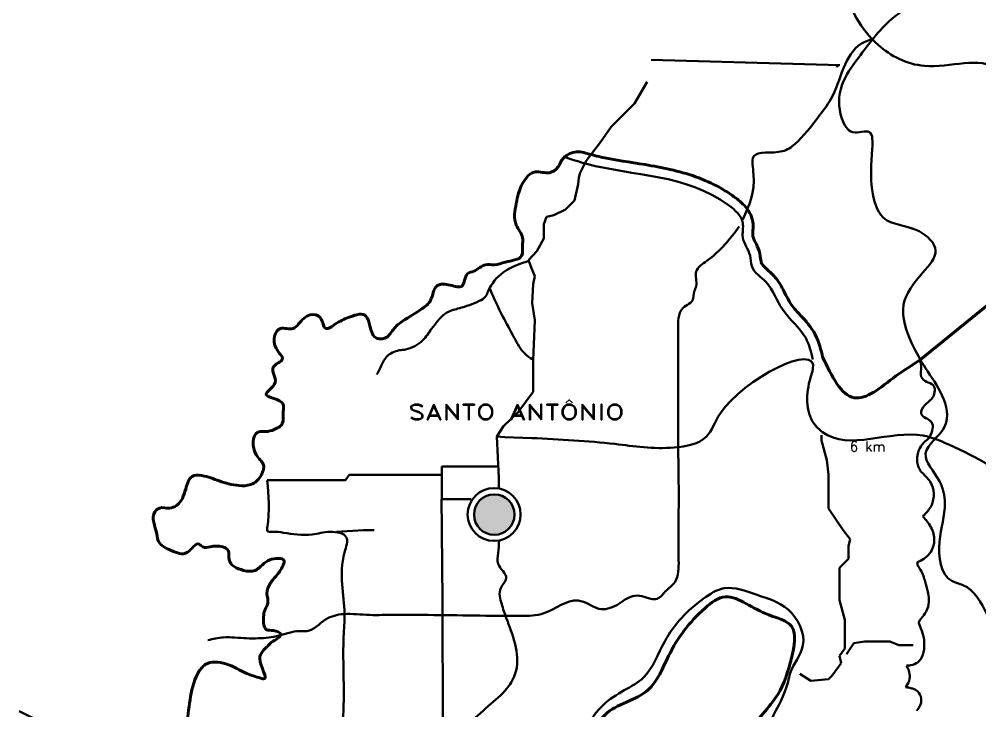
# Model space of a CAD drawing. Extents: x 15348.6 to 15438.1, y 2292.7 to 2368.6.
# Drawn here: x 15420.638 to 15423.175, y 2328.841 to 2330.667 of the extents above; entities that cross this region are included whole.
import ezdxf

# ---------------------------------------------------------------- set-up
doc = ezdxf.new("R2010")
doc.units = 0
doc.header["$LTSCALE"] = 2
doc.header["$MEASUREMENT"] = 0
doc.layers.get('0').update_dxf_attribs({"linetype": 'CONTINUOUS', "lineweight": 30})
doc.layers.add('DISTRITOS', color=1, linetype='CONTINUOUS', lineweight=40)
doc.styles.get("Standard").update_dxf_attribs({"font": 'romand.shx'})

msp = doc.modelspace()

# ---------------------------------------------------------------- hatches: boundary and pattern name
h = msp.add_hatch(color=256)
h.paths.add_polyline_path([(15421.94625407873, 2329.359334042303, 0.2379135278352119), (15421.92459112767, 2329.402284030369), (15421.89753981638, 2329.402284030369), (15421.89753981638, 2329.306131952887, 0.3886641836491266)])
h.paths.add_polyline_path([(15421.89753981638, 2329.402284030369), (15421.86109940753, 2329.402284030369, 0.2379135278351805), (15421.83943645647, 2329.359334042303, 0.4402330120910831), (15421.89753981638, 2329.306131952887)])
h.paths.add_polyline_path([(15421.89753981638, 2329.412536131719, 0.1831380799407362), (15421.86109940753, 2329.402284030369), (15421.89753981638, 2329.402284030369)])
h.paths.add_polyline_path([(15421.89753981638, 2329.412536131719), (15421.89753981638, 2329.402284030369), (15421.92459112767, 2329.402284030369, 0.1379908531525086)])

# ---------------------------------------------------------------- linework, layer by layer
for p, q in [((15422.26353802363, 2330.444746914827), (15422.29674665485, 2330.501619047037)), ((15422.20186491376, 2330.383135403187), (15422.26353802363, 2330.444746914827)), ((15422.17340043511, 2330.342850972697), (15422.20186491376, 2330.383135403187)), ((15422.14967996345, 2330.312045216877), (15422.17340043511, 2330.342850972697)), ((15422.11884340851, 2330.259912422002), (15422.13544772412, 2330.293087825442)), ((15422.13544772412, 2330.293087825442), (15422.14967996345, 2330.312045216877)), ((15422.11409932874, 2330.231476355897), (15422.11647140502, 2330.248064057617)), ((15422.11647140502, 2330.248064057617), (15422.11884340851, 2330.259912422002)), ((15422.10461116919, 2330.188822235692), (15422.11409932874, 2330.231476355897)), ((15422.08089077031, 2330.165125506922), (15422.10461116919, 2330.188822235692)), ((15422.05005421538, 2330.149865243965), (15422.08089077031, 2330.165125506922)), ((15422.02396174022, 2330.126168515194), (15422.03107782349, 2330.145125906629)), ((15422.03107782349, 2330.145125906629), (15422.05005421538, 2330.149865243965)), ((15422.02396174022, 2330.104841476139), (15422.02396174022, 2330.126168515194)), ((15422.00498534833, 2330.055078328885), (15422.02396174022, 2330.088253774419)), ((15422.02396174022, 2330.088253774419), (15422.02396174022, 2330.104841476139)), ((15421.98363695295, 2330.031381600114), (15422.00498534833, 2330.055078328885)), ((15421.99312518529, 2330.005315223724), (15421.98363695295, 2330.031381600114)), ((15422.00024126855, 2329.988727522004), (15421.99312518529, 2330.005315223724)), ((15421.99549718878, 2329.967400440854), (15422.00024126855, 2329.988727522004)), ((15421.99312518529, 2329.917637335694), (15421.99549718878, 2329.967400440854)), ((15422.00024126855, 2329.872613525774), (15421.99312518529, 2329.917637335694)), ((15421.99549718878, 2329.765978288403), (15422.00024126855, 2329.872613525774)), ((15421.99549718878, 2329.683039737708), (15421.99549718878, 2329.765978288403)), ((15423.01800972382, 2329.768346690055), (15422.95324871414, 2329.725679210383)), ((15421.95517247429, 2329.628537253118), (15421.99549718878, 2329.683039737708)), ((15421.9172197633, 2329.592992159963), (15421.95517247429, 2329.628537253118)), ((15421.89927544412, 2329.565849768603), (15421.9172197633, 2329.592992159963)), ((15421.89927544412, 2329.565849768603), (15421.905317517, 2329.456479566129)), ((15421.92047282732, 2329.564085084898), (15421.89927544412, 2329.565849768603)), ((15421.9920154282, 2329.561527166165), (15421.92047282732, 2329.564085084898)), ((15422.75692297536, 2329.569485486243), (15422.75692297536, 2329.555267474238)), ((15422.75692297536, 2329.555267474238), (15422.77115521468, 2329.503134679362)), ((15422.3797681601, 2329.478253126782), (15422.37867882034, 2329.537561977002)), ((15422.77115521468, 2329.503134679362), (15422.77589936725, 2329.465219896492)), ((15421.75412918272, 2329.485954881443), (15421.90368917583, 2329.485954881443)), ((15421.75412918272, 2329.400192908278), (15421.75412918272, 2329.485954881443)), ((15421.49974023356, 2329.450006484315), (15421.29337243578, 2329.450006484315)), ((15421.50922839311, 2329.464224538415), (15421.49974023356, 2329.450006484315)), ((15421.75412918272, 2329.464224538415), (15421.50922839311, 2329.464224538415)), ((15421.905317517, 2329.456479566129), (15421.90457480328, 2329.429969231505)), ((15422.77589936725, 2329.465219896492), (15422.77589936725, 2329.408347764282)), ((15421.83180099647, 2329.400192908278), (15421.75412918272, 2329.400192908278)), ((15422.77589936725, 2329.408347764282), (15422.77589936725, 2329.375172360842)), ((15422.77589936725, 2329.408347764282), (15422.77589936725, 2329.408347764282)), ((15422.77589936725, 2329.375172360842), (15422.81385200545, 2329.318300186537)), ((15421.47601976189, 2329.313560849202), (15421.5471811041, 2329.318300186537)), ((15421.5471811041, 2329.318300186537), (15421.57564558275, 2329.318300186537)), ((15422.81385200545, 2329.318300186537), (15422.83282839734, 2329.294603457767)), ((15422.83282839734, 2329.294603457767), (15422.82808424478, 2329.275646108426)), ((15422.82808424478, 2329.275646108426), (15422.82808424478, 2329.242470662892)), ((15422.82808424478, 2329.242470662892), (15422.8043638459, 2329.218773934122)), ((15422.8043638459, 2329.218773934122), (15422.8043638459, 2329.190337868017)), ((15422.8043638459, 2329.190337868017), (15422.8043638459, 2329.133465735806)), ((15421.75592083258, 2329.155977640766), (15421.75696405699, 2328.723701827492)), ((15422.8043638459, 2329.133465735806), (15422.81859608523, 2329.081332940931)), ((15422.81859608523, 2329.081332940931), (15422.81859608523, 2329.005503417286)), ((15422.823340165, 2328.991285363186), (15422.84231655689, 2329.019721429291)), ((15422.84231655689, 2329.019721429291), (15422.87078103554, 2329.024460808721)), ((15422.87078103554, 2329.024460808721), (15422.90398966676, 2329.024460808721)), ((15422.90398966676, 2329.024460808721), (15422.93719822519, 2329.024460808721)), ((15422.93719822519, 2329.024460808721), (15422.96091869685, 2329.014982091956)), ((15422.81859608523, 2329.005503417286), (15422.8043638459, 2328.986546025851)), ((15422.96091869685, 2329.014982091956), (15422.99887140784, 2329.014982091956)), ((15422.8043638459, 2328.986546025851), (15422.80910792568, 2328.967588634416)), ((15422.80910792568, 2328.967588634416), (15422.7853875268, 2328.934413230976)), ((15422.72845849671, 2328.92019521897), (15422.69999394527, 2328.939152568311)), ((15422.77589936725, 2328.924934556305), (15422.72845849671, 2328.92019521897)), ((15422.7853875268, 2328.934413230976), (15422.77589936725, 2328.924934556305))]:
    msp.add_line(p, q)
for centre, radius in [((15421.89240140111, 2329.359601987013), 0.06983372593949355), ((15421.8928452676, 2329.359334042303), 0.05340881113119556)]:
    msp.add_circle(centre, radius)
at = {"start_tangent": (0.5110911263333029, -0.8595265327977699)}
msp.add_spline([(15424.23137843577, 2328.512341828768), (15424.22149321922, 2328.559199506954), (15424.18148052947, 2328.573743301317), (15424.12328726668, 2328.533770173253), (15424.10873252221, 2328.511969352664), (15423.94868176321, 2328.450180533059), (15423.87955958451, 2328.439280122765), (15423.83592106619, 2328.479253250827), (15423.79590837645, 2328.519226378891), (15423.73041202632, 2328.573743301317), (15423.65038664682, 2328.562842891024), (15423.5958192126, 2328.519226378891), (15423.56308389508, 2328.504697455485), (15423.54127749347, 2328.511969352664), (15423.49033588782, 2328.559199506954), (15423.4466973695, 2328.642789147149), (15423.42849108136, 2328.682762275213), (15423.34118832963, 2328.809953556583), (15423.34118832963, 2328.882627915529), (15423.30482718354, 2328.944401864181), (15423.29754981131, 2328.988018376312), (15423.26116295012, 2329.0098191969), (15423.13022168007, 2329.173340222266), (15423.10111219113, 2329.184255503517), (15423.06837687361, 2329.287816836787), (15423.08293161808, 2329.389563913502), (15423.06837687361, 2329.447709349041), (15423.03201572753, 2329.520383707986), (15423.08293161808, 2329.593072937887), (15423.07565424585, 2329.673019194013), (15423.03201572753, 2329.745693552958), (15422.99562886635, 2329.811096014723), (15422.97379674964, 2329.912857962393), (15423.02473835529, 2329.998351084877), (15423.0581936955, 2330.056496520416), (15423.01452946209, 2330.107370058773), (15422.91994933811, 2330.143699802768), (15422.89086556427, 2330.216389032669), (15422.89086556427, 2330.325408006564), (15422.88358819203, 2330.369009647741), (15422.83992395861, 2330.369009647741), (15422.81084018477, 2330.405354262692), (15422.81084018477, 2330.492572415999), (15422.85447870309, 2330.565246774945), (15422.94178145482, 2330.666993851658), (15423.02908420656, 2330.717867390017), (15423.10910958606, 2330.761483902148), (15423.10910958606, 2330.826886363913), (15423.08727746935, 2331.008594567708), (15423.08727746935, 2331.044924311705), (15423.05091632327, 2331.073997029473), (15422.92722671035, 2331.107917678697), (15422.86903344756, 2331.158806088009), (15422.818117557, 2331.224208549773), (15422.67259582738, 2331.282353985312), (15422.62167993682, 2331.325955626489), (15422.59257044788, 2331.427717574158), (15422.53437718509, 2331.522192753692), (15422.4761839223, 2331.587610086411), (15422.33793956491, 2331.696629060307)], degree=3, dxfattribs=at)
for points, knots in [([(15423.37038585877, 2329.918826523755), (15423.37264569808, 2329.951265891711), (15423.38754352694, 2330.038953769245), (15423.3521713303, 2330.161083428548), (15423.27679421687, 2330.292158970825), (15423.27845499457, 2330.415888005106), (15423.21980351381, 2330.587426199584), (15423.0401284779, 2330.516316986768), (15422.91265664341, 2330.584625244175), (15422.83311972037, 2330.681799992059), (15422.79547579819, 2330.834217191082), (15422.82669895537, 2331.005377596438), (15422.72902806457, 2331.154644849401), (15422.62601693611, 2331.304585612784), (15422.67181976439, 2331.426724754044), (15422.64656595785, 2331.50549741303), (15422.6486240503, 2331.507553437464)], [8.9547931665756, 8.9547931665756, 8.9547931665756, 8.9547931665756, 9.322230870245004, 9.948509410944823, 10.34601212097573, 10.99767456166389, 11.38026873777909, 12.10536109245708, 12.61239209960749, 12.95156925537107, 13.49829845104811, 14.33849528163755, 14.78748455472738, 15.48633589658328, 16.22713625052242, 16.26002822486057, 16.26002822486057, 16.26002822486057, 16.26002822486057]), ([(15422.79719154003, 2330.540858768431), (15422.79764995399, 2330.541306200137), (15422.79908066764, 2330.542712179274), (15422.80050216614, 2330.544139088088), (15422.80146913645, 2330.545109738745)], [17.45332616039629, 17.45332616039629, 17.45332616039629, 17.45332616039629, 17.46060102046633, 17.47607767024914, 17.47607767024914, 17.47607767024914, 17.47607767024914]), ([(15426.10148641213, 2329.463807469916), (15426.0633627672, 2329.479574393321), (15426.00404454208, 2329.504106830169), (15425.91722132028, 2329.508414765008), (15425.83455629308, 2329.509087648538), (15425.7992425576, 2329.4389171958), (15425.73834423001, 2329.38458202533), (15425.766748293, 2329.302792128754), (15425.72392713051, 2329.25732355771), (15425.69090042918, 2329.223347929415), (15425.63062218854, 2329.221635531826), (15425.60748809472, 2329.291626695947), (15425.56774728413, 2329.342914077728), (15425.45649307943, 2329.366125681594), (15425.48935121774, 2329.283459997388), (15425.4480301883, 2329.23303838627), (15425.41966874427, 2329.192222242266), (15425.3927623921, 2329.134277254205), (15425.3353671668, 2329.16450202873), (15425.35165115148, 2329.226765667097), (15425.31506005457, 2329.287335626602), (15425.32253561688, 2329.356774671794), (15425.31810572258, 2329.424655290387), (15425.33004289732, 2329.487385936479), (15425.34675978013, 2329.545300090046), (15425.36437554204, 2329.619449512217), (15425.30471560862, 2329.62844045167), (15425.25416504629, 2329.635345494657), (15425.21675475832, 2329.576997882139), (15425.14761488459, 2329.576024262776), (15425.0890042909, 2329.542300689893), (15425.06451014238, 2329.471034830504), (15425.05384828333, 2329.394436276369), (15425.0595975354, 2329.311292850602), (15425.08497486331, 2329.258445146193), (15425.08837046769, 2329.194370087113), (15425.11673413912, 2329.120756578558), (15425.13084073404, 2329.04845737501), (15425.11761363463, 2328.980793891179), (15425.07953523103, 2328.985961202676), (15425.04393358747, 2329.001151222046), (15425.00463294712, 2329.042201975677), (15424.94909612255, 2329.071608519727), (15424.88413625927, 2329.087165385971), (15424.85726936273, 2329.146282368401), (15424.8256389136, 2329.182920828418), (15424.81782404017, 2329.229006227623), (15424.77960174452, 2329.260597860501), (15424.7720352743, 2329.317915477885), (15424.77352153851, 2329.38565099199), (15424.73779996132, 2329.450767914173), (15424.69146463649, 2329.479415770655), (15424.65172321685, 2329.538373885878), (15424.6415102834, 2329.47762129264), (15424.6062670685, 2329.472583057023), (15424.56458234434, 2329.478981061076), (15424.53867429563, 2329.419380969801), (15424.52800767641, 2329.357965346835), (15424.51981913368, 2329.285139697858), (15424.54994602022, 2329.240324116728), (15424.5729042584, 2329.19881528671), (15424.56780294293, 2329.146681404698), (15424.59361678414, 2329.100539583166), (15424.64232418771, 2329.060740941108), (15424.61568039185, 2328.987077584638), (15424.59800635104, 2328.922114868878), (15424.55890470649, 2328.871824448471), (15424.51945458764, 2328.827162356333), (15424.44634126836, 2328.817287534879), (15424.39744757954, 2328.875109812725), (15424.31687235173, 2328.911938838859), (15424.21524811619, 2328.962203711474), (15424.04407725378, 2328.977200032512), (15423.82652192622, 2328.986447369201), (15423.76328768553, 2329.13284219418), (15423.68233706335, 2329.178076802024), (15423.64643303206, 2329.133406417779), (15423.63750054879, 2329.082684531075), (15423.63139446403, 2329.017006768715), (15423.68133555632, 2328.941497668426), (15423.66188254736, 2328.822677214004), (15423.61798356398, 2328.717173967905), (15423.67811679748, 2328.6175476976), (15423.5779775923, 2328.556456098203), (15423.61704068307, 2328.461391758523), (15423.69594900579, 2328.437679014707), (15423.76754342292, 2328.448227535956), (15423.85859525203, 2328.407485329653), (15423.87338425361, 2328.318172380289), (15423.93194773946, 2328.256429359304), (15423.97529952571, 2328.24466447771), (15424.01757346534, 2328.246921033988), (15424.03462495483, 2328.205362030204), (15423.98440874428, 2328.187207222945), (15423.94069472176, 2328.162811115726), (15423.90110087445, 2328.135140744427), (15423.86377555449, 2328.101902034695), (15423.82763206278, 2328.135869166555), (15423.79088514438, 2328.15115539623), (15423.73198652984, 2328.182400799567), (15423.66958338281, 2328.2447980683), (15423.55614915657, 2328.23210480826), (15423.52719413442, 2328.308035084132), (15423.48390306167, 2328.352335733652), (15423.45682290437, 2328.431850074724), (15423.41994872189, 2328.525641517821), (15423.35386789761, 2328.594330499085), (15423.28562326915, 2328.618165566389), (15423.22577883929, 2328.613508375505), (15423.16147117438, 2328.605066915468), (15423.10836009684, 2328.593495985799), (15423.05104273885, 2328.579972631463), (15422.99820694881, 2328.575969555703), (15422.95900450253, 2328.538569090882), (15422.95889157506, 2328.499239381938), (15422.95423343413, 2328.449562023048), (15422.98325702861, 2328.409416530832), (15422.98832337623, 2328.364626578168), (15423.03003023389, 2328.35504378786), (15423.04601349916, 2328.292054738149), (15423.11601796046, 2328.275346016368), (15423.18851670435, 2328.243926792157), (15423.18256119925, 2328.186484208913), (15423.1634091192, 2328.140330596066), (15423.1352970574, 2328.075898926121), (15423.06746673311, 2328.088283730008), (15423.02908162454, 2328.116437113578), (15422.98024282246, 2328.151696389046), (15422.95337993512, 2328.249442603236), (15422.88305239644, 2328.357173843801), (15422.74991099146, 2328.411602786964), (15422.6294681315, 2328.501643139829), (15422.50971989982, 2328.444006447196), (15422.41557222044, 2328.493209544585), (15422.42532436527, 2328.582794942573), (15422.46491792919, 2328.635593167918), (15422.50724871192, 2328.696729213273), (15422.58370936588, 2328.722697088609), (15422.62196816101, 2328.821037804747), (15422.66395001593, 2328.888973549237), (15422.67673439123, 2328.959687112481), (15422.72931178559, 2329.015771616227), (15422.67792026646, 2329.120883656188), (15422.58749304504, 2329.144987249364), (15422.50622081753, 2329.177906100566), (15422.41630939789, 2329.120997660816), (15422.34198104737, 2329.042955670374), (15422.30613532392, 2328.933490654281), (15422.23339496591, 2328.894762097291), (15422.16537590202, 2328.852490214547), (15422.11728332701, 2328.766495039005), (15422.11215814808, 2328.668892460609), (15422.14218369939, 2328.568525209396), (15422.23988862546, 2328.56586733229), (15422.28388757613, 2328.482094079389), (15422.28485292417, 2328.408614407203), (15422.29288378748, 2328.331718705447), (15422.22899177529, 2328.29611969012), (15422.17571108364, 2328.238628051836), (15422.17589448652, 2328.139833076807), (15422.12935029771, 2328.069581714041), (15422.10937043225, 2327.977370630393), (15422.17223868204, 2327.943612486519), (15422.23792573305, 2327.882454647), (15422.12515251282, 2327.816372015589), (15422.02231886226, 2327.705753648196), (15421.96189176121, 2327.818638804727), (15421.88557229441, 2327.893108370658), (15421.77991760009, 2328.002008645718), (15421.81870263094, 2328.140275027319), (15421.74163504122, 2328.192114784145), (15421.67295440625, 2328.330962452254), (15421.3750362815, 2328.341633532272), (15421.20332848341, 2328.639447120784), (15420.89633687525, 2328.720871226934), (15420.72138804836, 2328.796560983137), (15420.63830354211, 2328.840827701386)], [0, 0, 0, 0, 0.4583940536038727, 0.7132350987366397, 1.002055453288248, 1.294564404627727, 1.52936391870626, 1.8683037807809, 2.088349679092711, 2.185867620359734, 2.408084948694257, 2.607598270709245, 2.929262287477057, 3.205199853742035, 3.437766400500313, 3.617516731334275, 3.90787876764081, 4.058183982655128, 4.209665649605894, 4.4339191580061, 4.688089868327473, 4.9737084797236, 5.195703863045482, 5.463351975875406, 5.671056642923803, 5.93533683851753, 6.102632794641942, 6.250777680198291, 6.491988429093284, 6.756512275045555, 6.994240579238234, 7.202503591141611, 7.576259725895117, 7.873950900934889, 8.128121459611242, 8.223849065591981, 8.59567335396745, 8.989091576962894, 9.126537530884672, 9.221773607064119, 9.35931655375633, 9.57737896172108, 9.842496841293308, 10.07453425060918, 10.27985602636212, 10.53560222522137, 10.61256761760645, 10.79450292870284, 11.05603550213838, 11.22550559995088, 11.57072476230576, 11.78774367408903, 11.94498196065646, 12.09187911828353, 12.22571600918281, 12.31037026866159, 12.54516962213637, 12.79399745062104, 13.07942013161382, 13.31584665753758, 13.38677475981024, 13.61102830701571, 13.87600271534594, 13.95078983346065, 14.29837856921657, 14.56937337212664, 14.75130871370652, 15.00603930787491, 15.22926041088482, 15.47891142792368, 15.79838201266225, 16.2346144193557, 16.73743304285195, 17.77686064804262, 18.30912704172418, 18.49987146816463, 18.63448825665524, 18.8653843584325, 19.09795090519081, 19.34926158276699, 19.83599731419693, 20.38935449780579, 20.53930494388233, 21.03115592807311, 21.24523211400498, 21.54392316201007, 21.88319931900399, 22.05832766695377, 22.61033556137129, 22.77486710315553, 22.99580312987838, 23.10371219541203, 23.2175833844965, 23.3614615057864, 23.58861264145356, 23.82348587626074, 23.92328624987791, 24.088884194801, 24.26873465325143, 24.40129351060903, 24.83309244847986, 25.23863838394232, 25.43815170595728, 25.67295105943206, 25.93811774770999, 26.3686368935188, 26.81762376460178, 26.95146065550106, 27.17367798383558, 27.48344915220979, 27.68890162172507, 27.78645599619559, 28.15130512974743, 28.26372731694634, 28.34895639789965, 28.58176355740244, 28.80950568650804, 28.88647100351547, 29.0599608404538, 29.19244804461892, 29.55723915386448, 29.80077250697888, 29.96991175606626, 30.12708191895388, 30.39998504503638, 30.63374228367924, 30.77167221022423, 30.95179827047311, 31.29228162390901, 31.87619616326627, 32.32627878782525, 32.91893529053546, 33.40753039436947, 33.68338993107486, 33.91595647783314, 34.30417302874726, 34.43960343093395, 34.74473461448843, 35.14376112412622, 35.56028700309379, 35.64746446102455, 35.95023100075017, 36.33898601937373, 36.68924264828988, 37.0129704446363, 37.24953915770466, 37.81867800139299, 38.23577874847663, 38.4646273642994, 38.72287662135455, 39.13997750752889, 39.50002102046725, 39.8500528165438, 40.1447890407182, 40.44980308490431, 40.79071956601723, 41.02424707628061, 41.21928285570657, 41.54967337974355, 41.87310252306214, 42.26185754168572, 42.53752249945048, 42.76239672352659, 43.03325752789993, 43.3024910229867, 43.98388172163828, 44.16581703273464, 44.58566211563869, 45.26042592378008, 45.70642970759132, 45.91583350215753, 46.23308405585669, 47.39764607197487, 48.7011635467104, 49.78199834098062, 50.85614905916721, 50.85614905916721, 50.85614905916721, 50.85614905916721]), ([(15423.02438474222, 2329.355090248029), (15423.02945321214, 2329.359652273625), (15423.03716516054, 2329.366315442351), (15423.04925847161, 2329.385604881333), (15423.05250766724, 2329.396240116908), (15423.05409555421, 2329.417440117568), (15423.05247861238, 2329.428119181453), (15423.04266288921, 2329.450205240927), (15423.03443843271, 2329.45812357183), (15423.02320451117, 2329.469291583765), (15423.02024812095, 2329.47240243222), (15423.01496658781, 2329.480754109065), (15423.01288134665, 2329.485506082672), (15423.00870796495, 2329.500907787237), (15423.00875857488, 2329.512647213354), (15423.01444546295, 2329.530996179221), (15423.017968045, 2329.537905094433), (15423.02591051634, 2329.547989927515), (15423.0286790171, 2329.550842080543), (15423.03620421493, 2329.557434871094), (15423.03925741093, 2329.559930403679), (15423.04274564725, 2329.563723856956)], [0.8823824329607127, 0.8823824329607127, 0.8823824329607127, 0.8823824329607127, 0.952282977114504, 0.952282977114504, 1.022183521268295, 1.022183521268295, 1.092233945879245, 1.092233945879245, 1.177279986216443, 1.177279986216443, 1.262326026553641, 1.262326026553641, 1.347372066890838, 1.347372066890838, 1.517464147565234, 1.517464147565234, 1.624404062089065, 1.624404062089065, 1.684823097151603, 1.684823097151603, 1.715767958858422, 1.715767958858422, 1.715767958858422, 1.715767958858422]), ([(15423.00991866289, 2329.233575414051), (15423.0148535092, 2329.235597739116), (15423.02185509939, 2329.238870724831), (15423.03341978586, 2329.246802990417), (15423.03874575299, 2329.251608273072), (15423.0511516897, 2329.267774779796), (15423.05553169172, 2329.282113842387), (15423.05439877587, 2329.3077797085), (15423.05012968267, 2329.319491391041), (15423.03743019734, 2329.340825246604), (15423.02936447962, 2329.349207466263), (15423.02438474222, 2329.355090248029)], [0.3433652137938928, 0.3433652137938928, 0.3433652137938928, 0.3433652137938928, 0.3912782543721361, 0.3912782543721361, 0.4391912949503795, 0.4391912949503795, 0.524327124701048, 0.524327124701048, 0.6094629544517166, 0.6094629544517166, 0.6976637640560311, 0.6976637640560311, 0.6976637640560311, 0.6976637640560311]), ([(15423.01324871242, 2329.075468622708), (15423.01423276647, 2329.077441060306), (15423.0186343684, 2329.083032761456), (15423.02815586951, 2329.095327827754), (15423.03257661608, 2329.101216363841), (15423.03955564694, 2329.117676961406), (15423.04082388033, 2329.127105278688), (15423.04032997684, 2329.142719910648), (15423.03894683627, 2329.149522728979), (15423.03519116698, 2329.165372571249), (15423.03317151304, 2329.173014676104), (15423.02806692879, 2329.192161675344), (15423.02503204761, 2329.202686619357), (15423.01650547294, 2329.217172038266), (15423.01371718468, 2329.221070041526), (15423.0103411335, 2329.224709950261)], [2.784192322693022, 2.784192322693022, 2.784192322693022, 2.784192322693022, 2.870432441151993, 2.870432441151993, 2.927619208414434, 2.927619208414434, 2.985615021201357, 2.985615021201357, 3.04361083398828, 3.04361083398828, 3.135945850343017, 3.135945850343017, 3.228280866697755, 3.228280866697755, 3.26159197800733, 3.26159197800733, 3.26159197800733, 3.26159197800733]), ([(15422.98110774265, 2328.960544875371), (15422.98530891713, 2328.960600975993), (15422.99072123701, 2328.960499350811), (15423.00393531681, 2328.964470274487), (15423.01125910605, 2328.96879306704), (15423.02042442143, 2328.978999257028), (15423.02298871304, 2328.984314101041), (15423.02820290843, 2328.999087484122), (15423.02869533743, 2329.007974206547), (15423.02842653736, 2329.024868210345), (15423.02740094362, 2329.032680899112), (15423.02371609541, 2329.049039212315), (15423.02048079744, 2329.057331795527), (15423.01525157481, 2329.06960120446), (15423.01364290027, 2329.073763555539), (15423.01324871242, 2329.075468622708)], [2.344644245683598, 2.344644245683598, 2.344644245683598, 2.344644245683598, 2.384039967535772, 2.384039967535772, 2.415021567668725, 2.415021567668725, 2.446003167801678, 2.446003167801678, 2.508197798055923, 2.508197798055923, 2.570392428310169, 2.570392428310169, 2.650720047979297, 2.650720047979297, 2.711263219317391, 2.711263219317391, 2.711263219317391, 2.711263219317391]), ([(15422.97844719684, 2328.903594130452), (15422.98296900734, 2328.908122832081), (15422.98681488829, 2328.914875958027), (15422.99009776279, 2328.927030230437), (15422.99019814205, 2328.932752754004), (15422.98844905811, 2328.946648243796), (15422.9849039659, 2328.954628887341), (15422.98110774265, 2328.960544875371)], [1.984083475268116, 1.984083475268116, 1.984083475268116, 1.984083475268116, 2.009267659387041, 2.009267659387041, 2.034451843505966, 2.034451843505966, 2.076038692758763, 2.076038692758763, 2.076038692758763, 2.076038692758763]), ([(15423.0085718131, 2328.841465508287), (15423.0102349632, 2328.843915735844), (15423.0123156694, 2328.846731973291), (15423.01642070241, 2328.853628421472), (15423.01875690484, 2328.856979711407), (15423.02109158828, 2328.870186751082), (15423.02028244805, 2328.878185736224), (15423.01353088678, 2328.89066079528), (15423.00869648971, 2328.894459761832), (15423.00106667555, 2328.898918504234), (15422.9979218149, 2328.899945489431), (15422.98891495883, 2328.902474989831), (15422.984087742, 2328.902916789536), (15422.97901262832, 2328.903526596049), (15422.97872940815, 2328.903560460701), (15422.97844719684, 2328.903594130452)], [1.492479843875339, 1.492479843875339, 1.492479843875339, 1.492479843875339, 1.525687007061986, 1.525687007061986, 1.551462654767186, 1.551462654767186, 1.57146621893575, 1.57146621893575, 1.591469783104315, 1.591469783104315, 1.611473347272879, 1.611473347272879, 1.656306074803843, 1.656306074803843, 1.658965970708196, 1.658965970708196, 1.658965970708196, 1.658965970708196])]:
    msp.add_open_spline(points, degree=3, knots=knots)
for points in [[(15422.54922639851, 2330.138490901711), (15422.57769094995, 2330.256974545561), (15422.57769094995, 2330.304368003101), (15422.65359629914, 2330.318586057201), (15422.68680493036, 2330.337543406541), (15422.74847804022, 2330.408633592851), (15422.78168659865, 2330.456027050392), (15422.8623361004, 2330.602661951383), (15422.89554473162, 2330.616880005483)], [(15422.80540707031, 2330.545789819173), (15422.30727803881, 2330.560007873273)], [(15422.7342458009, 2329.768822000249), (15422.71526940901, 2329.825694132459), (15422.65359629914, 2329.901523656104), (15422.61089950837, 2329.972613842414), (15422.57294687017, 2330.015267962619), (15422.56820279039, 2330.043704028725), (15422.54922639851, 2330.091097486265), (15422.54922639851, 2330.12901222704), (15422.5112737603, 2330.17640568458), (15422.13649094853, 2330.285410611666), (15422.07481783867, 2330.304368003101)], [(15422.37843930823, 2329.536310082803), (15422.37843930823, 2329.578964203008), (15422.37843930823, 2329.683229792758), (15422.37843930823, 2329.782756045173), (15422.37843930823, 2329.834888840049), (15422.383183388, 2329.891760972259), (15422.38792746778, 2329.901239646929), (15422.41639201922, 2329.924936375699), (15422.421136099, 2329.94863310447), (15422.42588017877, 2329.962851158569), (15422.42588017877, 2330.000765899345), (15422.45434473021, 2330.02920196545), (15422.53973823895, 2330.11953355237)], [(15421.98600902923, 2330.030007100101), (15421.9172197633, 2329.999201386375), (15421.87689504882, 2329.94943823912), (15421.86977889276, 2329.935220227115), (15421.85317457715, 2329.92337186273), (15421.80098969962, 2329.904414471295), (15421.78438538402, 2329.89967513396), (15421.76778106841, 2329.89256610691), (15421.74406059674, 2329.871239025761), (15421.72745635392, 2329.849911986705), (15421.70373588226, 2329.819106230885), (15421.658667088, 2329.795409502115), (15421.64206277239, 2329.793039854495), (15421.60885421396, 2329.776452152775), (15421.59224989836, 2329.748016086669), (15421.5851337423, 2329.73379803257), (15421.58276173881, 2329.729058695234)], [(15421.88163912859, 2329.954177576456), (15421.91484775981, 2329.883087390145), (15421.94568431474, 2329.826215257935), (15421.97414879339, 2329.78356113773), (15421.99312518528, 2329.769343125724)], [(15423.44391775199, 2329.303107310502), (15423.28264763535, 2329.436348292801), (15423.08216110802, 2329.549009298099), (15423.02577419931, 2329.567786124287), (15422.75950305623, 2329.577174513292), (15422.73757479544, 2329.59908081854), (15422.72817700509, 2329.72113026102), (15422.73444219866, 2329.743036566268), (15422.49009923305, 2329.627246081909), (15422.45250798836, 2329.564656645226), (15422.3679277086, 2329.536491381858), (15422.21129761954, 2329.545879819039), (15421.9920154282, 2329.561527166165)], [(15423.04274564725, 2329.563723856956), (15423.04728571945, 2329.603648188579), (15423.02064720722, 2329.625824759049), (15423.0295267113, 2329.648001475425), (15423.05172547149, 2329.670178045895), (15423.05172547149, 2329.701225361277), (15423.03396646334, 2329.710095960284), (15423.02064720722, 2329.723401931747), (15423.02064720722, 2329.750013874673), (15423.01620745519, 2329.767755218592)], [(15421.13681758483, 2329.028015322245), (15421.1771423721, 2329.035124307201), (15421.23881548197, 2329.032754659581), (15421.2696520369, 2329.032754659581), (15421.32420899071, 2329.03986368663), (15421.37876601731, 2329.051712008921), (15421.39774233642, 2329.051712008921), (15421.44755528324, 2329.082517764741), (15421.49499608099, 2329.096735818841), (15421.56378534691, 2329.094366129126), (15421.59699397813, 2329.094366129126), (15421.61834237352, 2329.094366129126), (15421.63731869261, 2329.094366129126), (15421.71796819437, 2329.094366129126), (15421.96228855756, 2329.091996481506), (15422.02396174022, 2329.099105466461), (15422.11409932874, 2329.132280911996), (15422.14256388018, 2329.122802195231), (15422.16865635534, 2329.110953830846), (15422.21609722588, 2329.120432547611), (15422.25879394385, 2329.144129276381), (15422.28251441552, 2329.144129276381), (15422.3062348144, 2329.137020249331), (15422.32283913, 2329.137020249331), (15422.34418752539, 2329.155977640766), (15422.37028000054, 2329.182044017156), (15422.3797681601, 2329.238916149367), (15422.3797681601, 2329.352660455882), (15422.3797681601, 2329.478253126782)], [(15421.29337243578, 2329.449058397958), (15421.29337243578, 2329.323465727058), (15421.29337243578, 2329.316356700009), (15421.3076047479, 2329.313987052388), (15421.33606922655, 2329.311617362674), (15421.41197457574, 2329.306878025338), (15421.45941544628, 2329.313987052388), (15421.50211223705, 2329.299768998288), (15421.49736815727, 2329.259484567798), (15421.49736815727, 2329.096735818841), (15421.49499608099, 2329.037493996916), (15421.49499608099, 2328.85739888352), (15421.49025200122, 2328.743654577005), (15421.49736815727, 2328.641758676969)], [(15421.75354882908, 2329.400053913422), (15421.75592083257, 2329.155977640766)], [(15421.49499608099, 2328.72469718557), (15421.54955310759, 2328.72469718557), (15421.59699397813, 2328.72469718557), (15421.66341116777, 2328.72469718557), (15421.68713156665, 2328.72469718557), (15421.72034019787, 2328.727066875285), (15421.75829290886, 2328.764981658154), (15421.82708210199, 2328.8123750736), (15421.88401120488, 2328.859768531141), (15421.93145200263, 2328.90716198868), (15421.95042839452, 2328.947446419171), (15421.92433591936, 2329.087257102076), (15421.91247568353, 2329.122802195231), (15421.91010368003, 2329.165456315436), (15421.92433591936, 2329.191522733921), (15421.90298752397, 2329.229437474697), (15421.90298752397, 2329.257873540802), (15421.90535952747, 2329.291048986336)]]:
    msp.add_spline(points, degree=3)
msp.add_open_spline([(15423.0103411335, 2329.224709950261), (15423.01024055715, 2329.227630128079), (15423.01010199462, 2329.230584773155), (15423.00991866289, 2329.233575414051)], degree=3)
at = {"layer": 'DISTRITOS'}
msp.add_line((15423.55697814799, 2330.206598801813), (15423.01800972382, 2329.768346690055), dxfattribs=at)
msp.add_arc((15422.11453801802, 2330.264163993707), 0.05306681101590438, 73.79197009295572, 156.1870942241993, dxfattribs=at)
for points, knots in [([(15422.76005510057, 2329.77497843254), (15422.75559100153, 2329.79369304908), (15422.75091988386, 2329.814481062383), (15422.73000379329, 2329.855190336905), (15422.71493470622, 2329.871180354972), (15422.69277454882, 2329.894934233226), (15422.68444139979, 2329.903948422745), (15422.67073315419, 2329.922963791832), (15422.66513954978, 2329.934925872901), (15422.65237197698, 2329.959848715455), (15422.64608894098, 2329.971435100334), (15422.6309358917, 2329.990611212108), (15422.62305502105, 2329.998026066957), (15422.6101249433, 2330.009463018825), (15422.60477666104, 2330.014250915293), (15422.59971157609, 2330.020309178341), (15422.5987193499, 2330.022078506995), (15422.5976774889, 2330.024773076343), (15422.5971132111, 2330.028608753235), (15422.59549928575, 2330.042976723655), (15422.59334096051, 2330.053928164682), (15422.58675096011, 2330.070343059665), (15422.58308661414, 2330.076861305488), (15422.57460156552, 2330.093813109313), (15422.57476508338, 2330.094720067663), (15422.57626208694, 2330.116262383757), (15422.57682557682, 2330.123652935228), (15422.57295959314, 2330.150121252804), (15422.5635388052, 2330.164272161351), (15422.5434079591, 2330.185834984553), (15422.53244077576, 2330.193999009005), (15422.51147418351, 2330.208799726612), (15422.50082932607, 2330.215503494312), (15422.46853826518, 2330.233755160955), (15422.44654218578, 2330.24343839013), (15422.38004982763, 2330.267133024494), (15422.33509753745, 2330.275846656901), (15422.25144486601, 2330.289812432451), (15422.21254400472, 2330.295330811127), (15422.15968050995, 2330.306736931768), (15422.14453056385, 2330.310709068499), (15422.12935032808, 2330.315121641829)], [0, 0, 0, 0, 0.2129759625180462, 0.2129759625180462, 0.4259519250360924, 0.4259519250360924, 0.5745809008044953, 0.5745809008044953, 0.7473370580224193, 0.7473370580224193, 0.8758625686277193, 0.8758625686277193, 0.9660400466782068, 0.9660400466782068, 1.056217524728694, 1.056217524728694, 1.115482098676379, 1.115482098676379, 1.189879604989121, 1.189879604989121, 1.264277111301863, 1.264277111301863, 1.338674617614606, 1.338674617614606, 1.501785920230255, 1.501785920230255, 1.564686247826093, 1.564686247826093, 1.68966275059779, 1.68966275059779, 1.814639253369487, 1.814639253369487, 1.939615756141184, 1.939615756141184, 2.189568761684578, 2.189568761684578, 2.689474772771367, 2.689474772771367, 3.137455151941817, 3.137455151941817, 3.322633184687613, 3.322633184687613, 3.322633184687613, 3.322633184687613]), ([(15421.26958934865, 2328.500729887638), (15421.27232442578, 2328.508785768242), (15421.2775247938, 2328.524102902628), (15421.28340781667, 2328.54341605233), (15421.28711177595, 2328.568499472689), (15421.25291733189, 2328.572534784294), (15421.22939721909, 2328.582038654155), (15421.19523379973, 2328.588513165963), (15421.19404069413, 2328.616082295905), (15421.19152997747, 2328.639099260475), (15421.2191079667, 2328.646676286721), (15421.18390191574, 2328.653044173329), (15421.18758135922, 2328.677710271806), (15421.15690694212, 2328.640728906782), (15421.12576446011, 2328.64250564178), (15421.08658466245, 2328.664543326416), (15421.09939058525, 2328.706994669998), (15421.12597166505, 2328.728283935588), (15421.12515688294, 2328.752073648999), (15421.12853601911, 2328.782523444378), (15421.0952254963, 2328.737014843463), (15421.06919485957, 2328.768367526705), (15421.09063473056, 2328.834781884501), (15421.08525405662, 2328.906518868625), (15421.13234098527, 2328.973928063116), (15421.18956787586, 2328.969338082094), (15421.2320261338, 2328.940038504387), (15421.26476667666, 2328.931094892288), (15421.30127272312, 2328.919542698408), (15421.25690644571, 2328.981629286755), (15421.28945260212, 2329.005758550746), (15421.30597356602, 2329.026286176367), (15421.34324955021, 2329.041265868336), (15421.31036961165, 2329.055689636942), (15421.28341467073, 2329.050906842361), (15421.28252065412, 2329.086092819322), (15421.28573526486, 2329.108808853898), (15421.29896228516, 2329.127624186815), (15421.2887544358, 2329.152559529941), (15421.30071882183, 2329.180181492238), (15421.31943133239, 2329.199398177097), (15421.33153806296, 2329.21717190152), (15421.34270206022, 2329.240080008259), (15421.31485890981, 2329.246534043874), (15421.28724686691, 2329.237432840428), (15421.26339266165, 2329.207260022632), (15421.22515158038, 2329.210991542197), (15421.18590160569, 2329.229610586228), (15421.19562112459, 2329.265017883599), (15421.17004290731, 2329.278304818581), (15421.1478001207, 2329.275841457999), (15421.12457486623, 2329.27002893602), (15421.10727662741, 2329.291826479832), (15421.08273999332, 2329.245733873104), (15421.04033347865, 2329.264365869232), (15421.00523265099, 2329.279958319639), (15421.00099011757, 2329.321040866585), (15420.98272248905, 2329.356591749277), (15421.01153647201, 2329.381408890014), (15421.03328994851, 2329.373444944837), (15421.06482984738, 2329.386598958725), (15421.07744558821, 2329.421194761982), (15421.08720704526, 2329.464382025178), (15421.12985983858, 2329.463409340606), (15421.16730708127, 2329.446001252487), (15421.2105400763, 2329.435320568888), (15421.25353145868, 2329.435130506491), (15421.27887957249, 2329.458900434906), (15421.2885078443, 2329.495252637482), (15421.25201617566, 2329.518435122209), (15421.25276555706, 2329.584124355553), (15421.29481993873, 2329.576533209768), (15421.31449608528, 2329.585314415914), (15421.33303268948, 2329.594042965661), (15421.33653336707, 2329.613519062857), (15421.33421773489, 2329.631018677883), (15421.34296045383, 2329.664714861082), (15421.26226623946, 2329.669076952734), (15421.33176067787, 2329.706201320482), (15421.2922964234, 2329.749799028863), (15421.34812286749, 2329.768408154447), (15421.30206476508, 2329.800806616593), (15421.31644616174, 2329.863704304332), (15421.35939473559, 2329.843768263071), (15421.38100244209, 2329.868156485009), (15421.40024505083, 2329.890911595732), (15421.44016246144, 2329.884857520498), (15421.44141471773, 2329.838619746688), (15421.47881794097, 2329.867583872141), (15421.50571502555, 2329.879029499144), (15421.56068909053, 2329.899922200663), (15421.56346029278, 2329.850318910935), (15421.57889963433, 2329.82136893154), (15421.61143096276, 2329.822690820095), (15421.6256385066, 2329.850847211948), (15421.65791192108, 2329.876820049744), (15421.69457230357, 2329.895862647431), (15421.73046960182, 2329.924234991092), (15421.73269434486, 2329.970417478182), (15421.77462805441, 2329.96767968117), (15421.81571369399, 2329.952148306349), (15421.81340503928, 2329.997149195904), (15421.84572404934, 2330.001648001595), (15421.86459565553, 2330.023275411491), (15421.89639026826, 2330.016109730793), (15421.92522930902, 2330.02962571748), (15421.97089397501, 2330.031560140922), (15421.9663259893, 2330.067818204199), (15421.97082804164, 2330.096074301432), (15421.94102699163, 2330.1279382137), (15421.95060860178, 2330.181627385537), (15421.96136553514, 2330.230106979448), (15421.99642979365, 2330.274138567786), (15422.0359522324, 2330.255049075236), (15422.05858679216, 2330.271589286556), (15422.0645330133, 2330.282290978267), (15422.06598885113, 2330.285589791848)], [0, 0, 0, 0, 0.09511453395342774, 0.1808470321288799, 0.2409968046328136, 0.3388235013672054, 0.4794152030446104, 0.5772416281943833, 0.6702485380398352, 0.7632552828550156, 0.7969067411434485, 0.9038318279662381, 0.9188691860325751, 1.044094013941616, 1.1505288623563, 1.322088869991526, 1.429745214053852, 1.592450070072998, 1.668012938951184, 1.713125183269445, 1.857863417139527, 1.937833739758814, 2.065873261791532, 2.613115416015252, 2.730609630514719, 2.933956983859271, 3.166255804920882, 3.309041863840281, 3.340071656506913, 3.546535327617581, 3.688438011488246, 3.741629819400078, 3.86974361152696, 3.953872426841964, 4.022024739702482, 4.153340295368928, 4.230019332936109, 4.300806388786629, 4.391052137031901, 4.504648791962813, 4.619689801642345, 4.684463372592299, 4.77604223545898, 4.80446426878003, 4.972374482552703, 5.087440801291956, 5.204293709248242, 5.384002714341014, 5.474248293312907, 5.539046558234467, 5.664888219304309, 5.736797655866205, 5.781724881637814, 5.92380241940393, 6.086592193746147, 6.24118697702251, 6.315239923209361, 6.54045093687003, 6.597983981339723, 6.69685938306901, 6.773649232108581, 6.958596146230719, 7.099178776210946, 7.198461105744662, 7.377543256910911, 7.580327038942647, 7.697524470605432, 7.843782864650935, 7.944182010436184, 8.066361423577098, 8.291572460719962, 8.390854790253732, 8.476120439501358, 8.540918704422966, 8.606296722174497, 8.678134373227484, 8.7499720242805, 8.94726462371601, 9.094597475136421, 9.248307277661057, 9.369183607534923, 9.493965152594889, 9.696566378884338, 9.82240803995418, 9.89258296296805, 10.03995358246755, 10.14243313611607, 10.26293254035657, 10.37152449115173, 10.51219161425607, 10.67621504864182, 10.86136411086855, 10.92613754031418, 11.03400169515703, 11.14217928852313, 11.26305539964204, 11.49738414320774, 11.61173422730302, 11.76858305884795, 11.90371187573201, 12.02090930739485, 12.15408020088211, 12.22252526099958, 12.35521180123437, 12.44509874402332, 12.55627603374032, 12.72985336244561, 12.829038238366, 12.90985546821114, 13.05043809819134, 13.26595071111172, 13.47328228159929, 13.64493121473366, 13.78903015351223, 13.88622774858659, 13.92692068815334, 13.92692068815334, 13.92692068815334, 13.92692068815334]), ([(15421.26958934865, 2328.500729887638), (15421.30281945638, 2328.465275525407), (15421.36660788616, 2328.39721742239), (15421.46439322643, 2328.331750533004), (15421.57381572407, 2328.333509099416), (15421.68096268793, 2328.295622270804), (15421.71497506398, 2328.185746434845), (15421.80361879622, 2328.144423626067), (15421.7851262918, 2328.06506972689), (15421.79094564369, 2327.995183748514), (15421.83108536009, 2327.918888744867), (15421.90915192018, 2327.861438789816), (15421.96935466897, 2327.801524810968), (15422.00398070927, 2327.706893248207), (15422.09125133863, 2327.762960903116), (15422.14418115612, 2327.804812560181), (15422.19723161659, 2327.849267916662), (15422.22906585888, 2327.875695076958), (15422.22930983821, 2327.919536091655), (15422.19280620964, 2327.945468589929), (15422.15258690029, 2327.956723359641), (15422.13857510597, 2327.990849911339), (15422.13970530125, 2328.021185302971), (15422.15331628059, 2328.071074024816), (15422.18874725239, 2328.132103030418), (15422.18624369625, 2328.205541450602), (15422.21742931025, 2328.263856271709), (15422.26325614018, 2328.29109456912), (15422.31478754318, 2328.339718957497), (15422.29995340115, 2328.423391296476), (15422.31155826613, 2328.510565898322), (15422.24739002739, 2328.570440597981), (15422.17694068031, 2328.586779885584), (15422.12508724353, 2328.65906025996), (15422.14284977715, 2328.745739688413), (15422.17653188853, 2328.853926871545), (15422.30864625189, 2328.874941253122), (15422.35704837203, 2329.008219477336), (15422.41917603921, 2329.091026890374), (15422.5007925448, 2329.154416540768), (15422.56261275004, 2329.122563245171), (15422.61333838476, 2329.092445975658), (15422.6983321295, 2329.072603376861), (15422.67608563341, 2328.969230196221), (15422.64701086532, 2328.873759794561), (15422.57283332112, 2328.808523647369), (15422.53144945104, 2328.715967785763), (15422.45232424541, 2328.670545525794), (15422.39601635989, 2328.589510026759), (15422.38343631046, 2328.511279516079), (15422.42931323147, 2328.446394282314), (15422.51637867242, 2328.412082576331), (15422.61605730048, 2328.468433237785), (15422.72943820604, 2328.367117394935), (15422.90111479585, 2328.348999299674), (15422.94033474159, 2328.198417608126), (15422.97289783205, 2328.096743879584), (15423.06016776402, 2328.068763558748), (15423.16283187902, 2328.041109538989), (15423.20927068064, 2328.143472147552), (15423.22631214933, 2328.236445347628), (15423.14249650119, 2328.326532457259), (15423.02577740621, 2328.337957463903), (15422.96741602142, 2328.443791092643), (15422.98409145246, 2328.572041865428), (15423.11642438357, 2328.552869676873), (15423.20376258503, 2328.596192658217), (15423.26380549321, 2328.599781840808), (15423.29105025307, 2328.590521417978), (15423.2916440929, 2328.59031376196)], [0, 0, 0, 0, 0.5556293935327231, 1.066584762068589, 1.236647074271123, 1.793626998557558, 2.176152905562866, 2.47208741263746, 2.720711882115136, 2.981620195094044, 3.274859167756983, 3.65897238907486, 4.044035041825415, 4.310844791545207, 4.518790773847894, 4.986959759256008, 5.163593098430419, 5.299736401821916, 5.435349748809727, 5.587474504922848, 5.769837009480909, 5.881158522863381, 5.971567420855245, 6.11136269545381, 6.461923482290043, 6.74805186096366, 6.914948281820169, 7.179898236160069, 7.347977214916967, 7.670852542962304, 8.05774559725236, 8.281608236594304, 8.585091532596458, 8.861077539994682, 9.178316491269936, 9.552516611472281, 10.04910898443852, 10.44459110228324, 11.04152626235631, 11.27440819614175, 11.48902465927428, 11.74192762525024, 11.99483032805717, 12.31126147102877, 12.69753614542403, 13.18142330760932, 13.36369304519226, 13.82769989908346, 14.15377426669994, 14.47101319699549, 14.63405021751299, 15.02061594499994, 15.4111693782905, 15.74514600010509, 16.58483575696594, 17.1013162547812, 17.3744666883616, 17.72853057755895, 18.0912328553827, 18.38601472028792, 18.83862504370815, 19.07899412740727, 19.68596071941156, 20.01975354077241, 20.36551441179907, 20.87592872062489, 21.18363310098724, 21.50038074592399, 21.50745967645365, 21.50745967645365, 21.50745967645365, 21.50745967645365])]:
    msp.add_open_spline(points, degree=3, knots=knots, dxfattribs=at)
msp.add_spline([(15422.76005510057, 2329.77497843254), (15422.84305662109, 2329.667869533674), (15422.95324871414, 2329.725679210383)], degree=3, dxfattribs=at)

# ---------------------------------------------------------------- texts
at = {"extrusion": (0, -0.6427876096865391, 0.7660444431189781)}
msp.add_text('SANTO ANTÔNIO', height=0.05306681101590438, dxfattribs=at).set_placement((15421.6654130318, 1784.564795569614, -1497.468245737047))
msp.add_text('6 km', height=0.02653340550795219).set_placement((15422.83139421384, 2329.526043151959))

doc.saveas('drawing.dxf')
